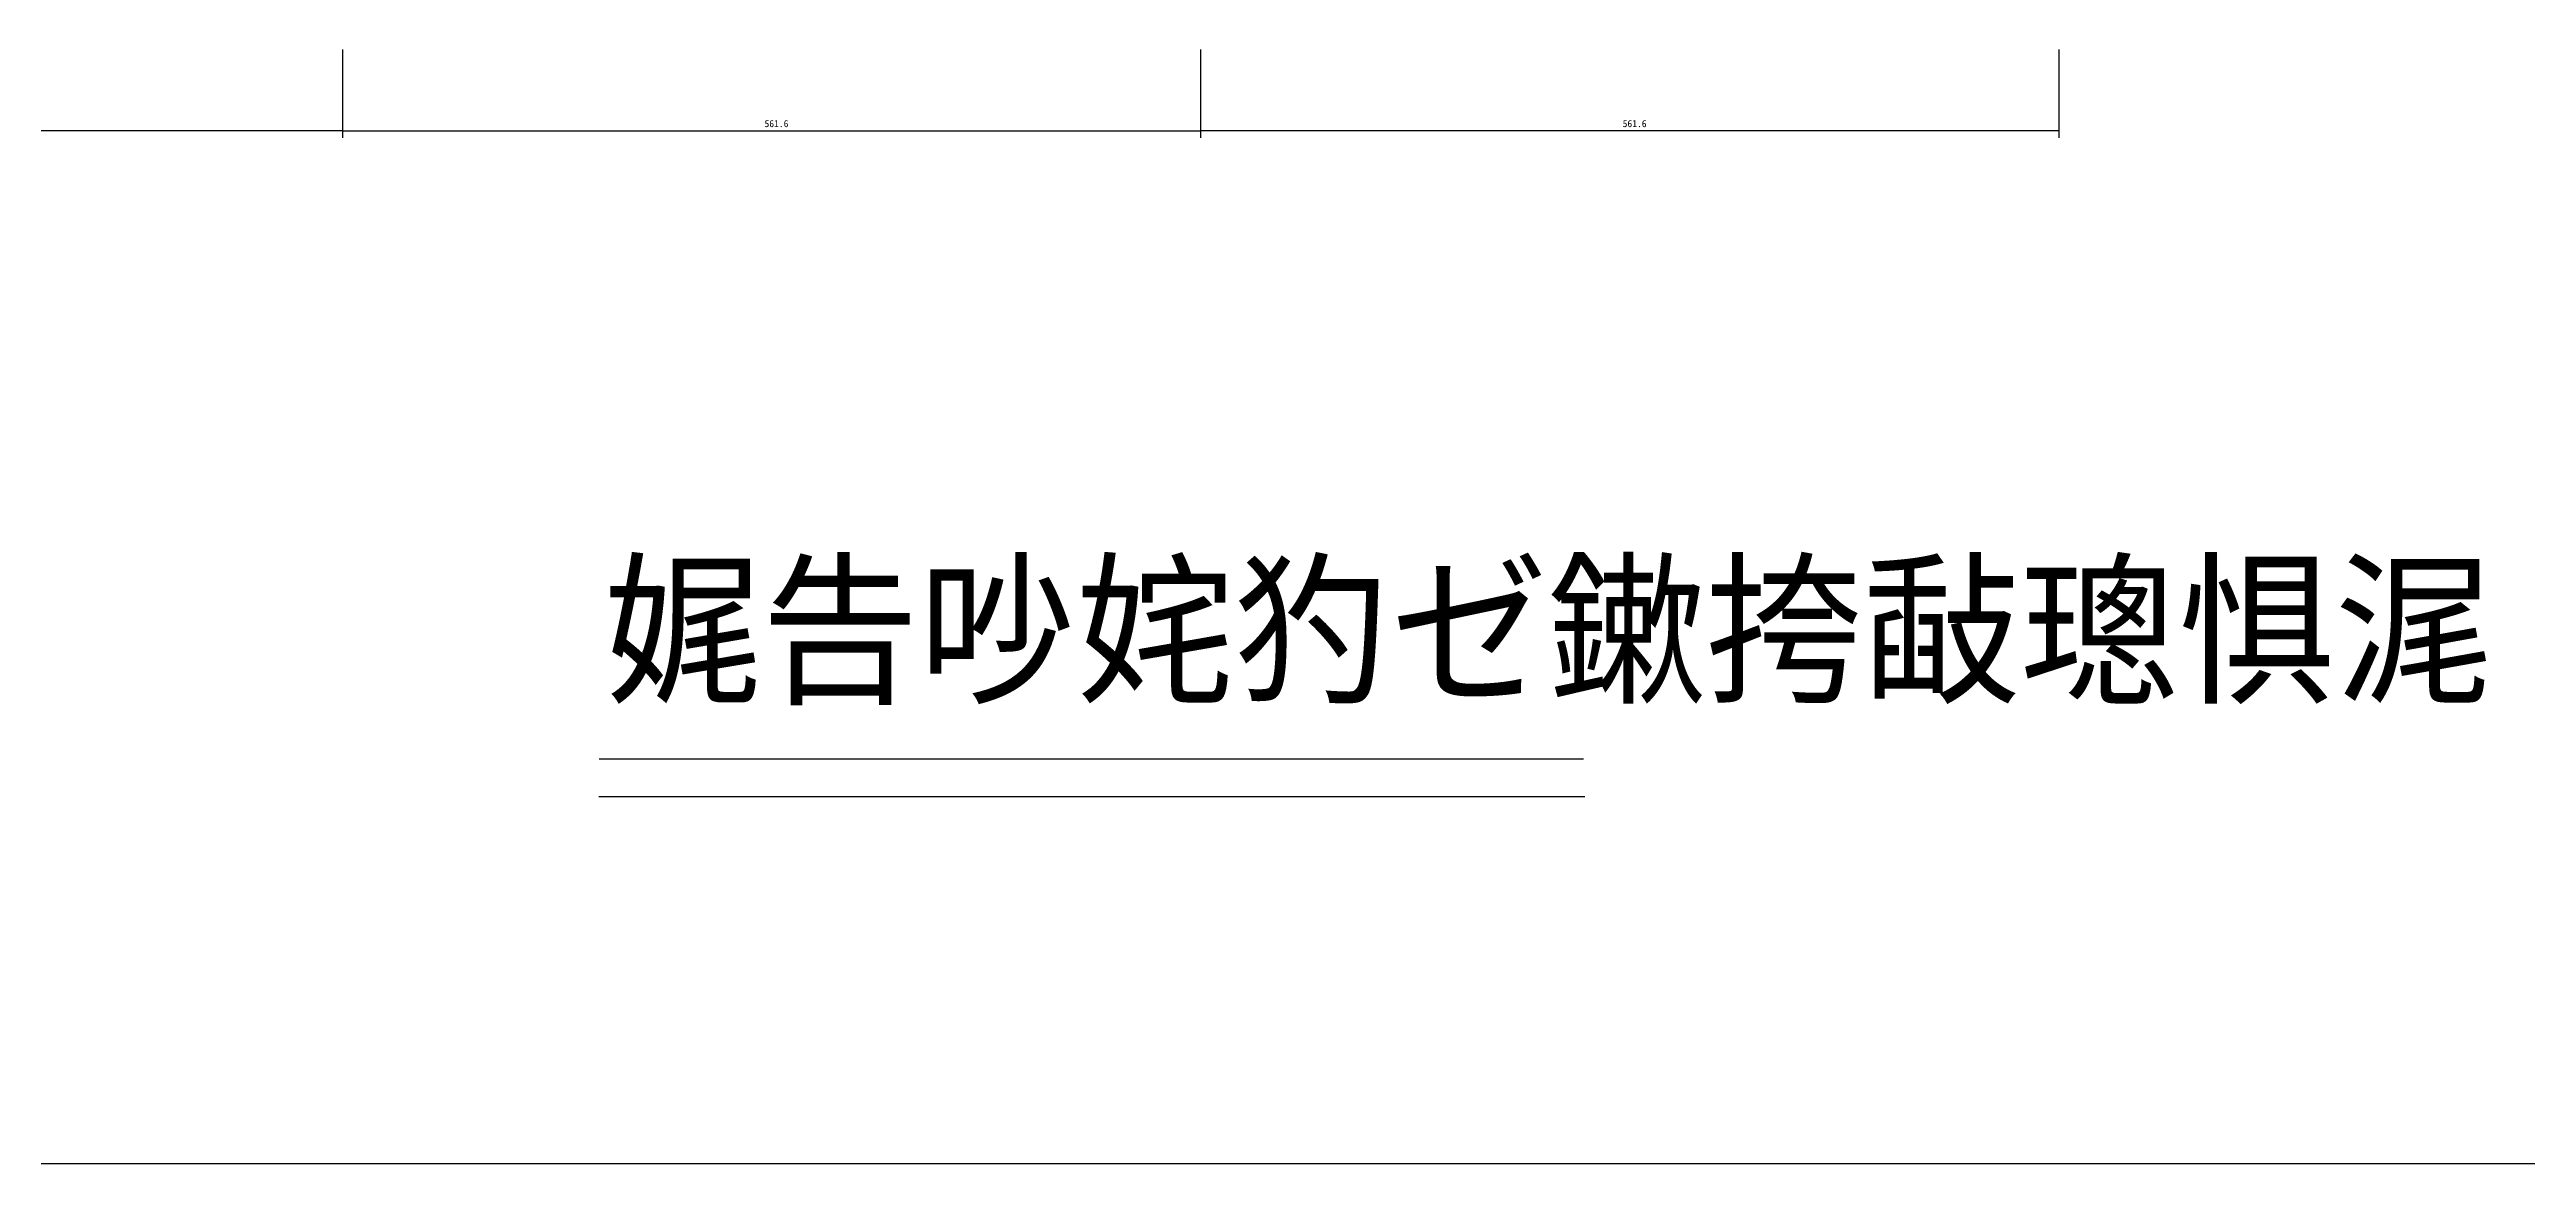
# Model space of a CAD drawing. Header units: metres. Extents: x 0 to 228, y 0 to 136.
# Drawn here: x 58.9 to 140, y 0 to 36.5 of the extents above; entities that cross this region are included whole.
import ezdxf

# ---------------------------------------------------------------- set-up
doc = ezdxf.new("R2010")
doc.units = ezdxf.units.M

msp = doc.modelspace()

# ---------------------------------------------------------------- linework, layer by layer
for p, q in [((68.52, 36.46), (68.52, 33.57)), ((68.52, 36.46), (68.52, 33.57)), ((96.6, 36.46), (96.6, 33.57)), ((96.6, 36.46), (96.6, 33.57)), ((124.68, 36.46), (124.68, 33.57)), ((68.52, 33.8), (40.44, 33.8)), ((68.52, 33.8), (96.6, 33.8)), ((124.68, 33.8), (96.6, 33.8)), ((76.92, 13.24), (109.13, 13.24)), ((76.91, 12.01), (109.17, 12.01)), ((0, 0), (193.05, 0))]:
    msp.add_line(p, q)

# ---------------------------------------------------------------- texts
for s, height, p in [('561.6', 0.23, (82.33, 33.92)), ('561.6', 0.23, (110.41, 33.92)), ('娓告吵姹犳ゼ鏉挎敮璁惧浘', 3.96, (77.08, 15.48))]:
    msp.add_text(s, height=height).set_placement(p)

doc.saveas('drawing.dxf')
